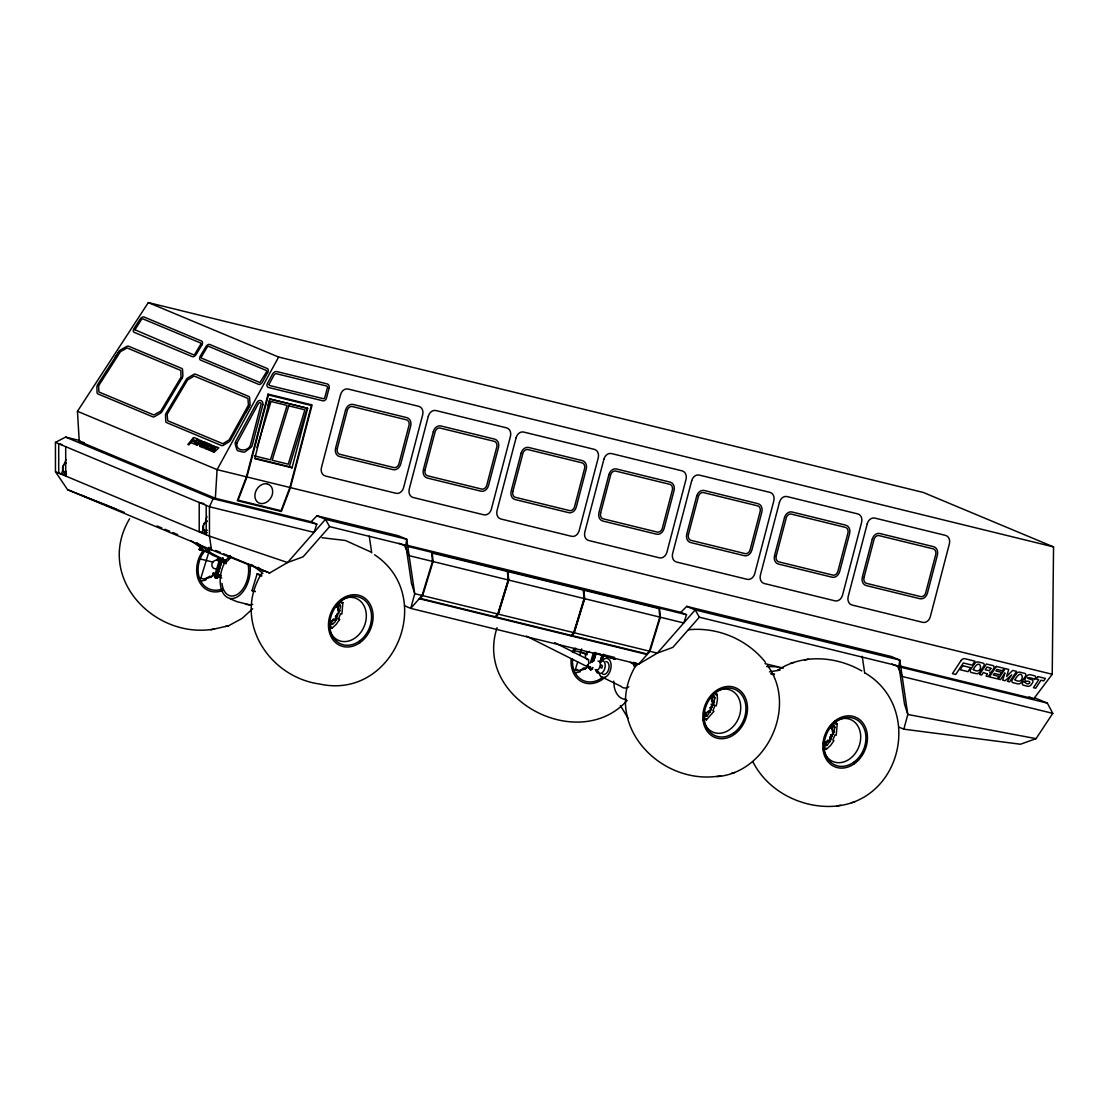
<?xml version="1.0" encoding="UTF-8"?>
<svg xmlns="http://www.w3.org/2000/svg" width="1109" height="1109" viewBox="0 0 1109 1109"><rect width="100%" height="100%" fill="white"/><g stroke="black" fill="none" stroke-linecap="round" stroke-linejoin="round"><path stroke-width="1.5" d="M900.3 666.107L1033.74 698.795L1052.219 674.258L1053.55 546.903L923.229 492.438L148.315 302.591L77.464 411.3L79.238 441.41L215.354 498.288L311.13 521.757L316.814 524.127L314.041 532.375L209.449 506.758L55.45 442.394L55.464 471.769L67.594 489.693L211.5 549.828L269.626 573.006L287.591 562.526L303.131 556.801L329.609 526.623L405.852 545.295L411.467 583.348L414.738 593.675L410.76 608.384L638.618 664.208L657.318 653.104L672.844 647.379L699.322 617.2L898.914 666.093L904.528 704.146L907.8 714.473L903.821 729.181L899.08 727.199M215.354 498.288L217.101 469.648L278.636 357.056L1053.55 546.903M212.831 447.828C213.787 446.899 217.794 448.355 214.092 445.929A1.469 0.873 -54.5 0 0 213.593 445.998L213.164 446.262A2.052 1.22 -54.5 0 0 212.609 446.802L211.667 448.854M405.852 545.295L406.698 539.251L398.2 535.702L316.98 515.796L311.13 521.757M898.914 666.093L899.759 660.049L891.276 656.5L686.693 606.373L680.857 612.334L407.294 545.323M329.345 621.65L329.512 622.828L330.773 622.925M331.134 622.593L330.759 621.719L331.203 622.44M338.176 605.999L337.469 605.542L337.94 606.332M338.883 613.332L340.532 606.138L339.659 603.851L336.471 604.821M497.054 627.722C473.391 699.363 578.676 754.217 627.098 700.472M705.407 714.446L705.061 713.531L705.698 714.113M711.437 697.464L711.424 696.646M711.507 697.284L711.41 696.549M711.548 701.761L711.95 697.02M712.533 697.603L711.784 697.381L712.214 698.185M711.382 706.433L711.701 707.223M711.437 704.617L713.267 705.061L714.931 697.866L714.057 695.579L711.091 696.327L710.564 698.046M832.568 726.672L831.14 727.975M831.875 735.988L831.487 736.889M833.247 734.449L834.897 727.254L834.023 724.967L831.071 725.716M269.931 398.99L254.751 458.682L292.027 467.818L307.637 408.292L269.931 398.99L267.948 405.492M65.75 475.581L61.563 473.82L62.548 470.604M64.502 464.186L65.986 459.362M206.246 534.288L202.06 532.542L203.529 527.718M205.498 521.299L206.967 516.475M208.783 552.268L200.771 578.468A18.881 15.041 -67.3 0 0 216.227 572.577M219.859 574.767L213.178 573.131L212.803 574.351L221.758 578.094M226.139 563.76L217.184 560.017L217.558 558.797L225.903 560.849M219.36 560.142L215.34 573.284L221.287 575.765M215.34 577.872L215.839 576.832L215.34 577.872L216.56 578.26L216.865 577.262L218.126 577.484L214.578 576.611C214.411 572.549 216.768 581.144 218.57 576.015M221.051 559.186L216.089 575.405L215.035 575.141L216.283 575.363M216.782 573.727L221.287 558.991M222.729 558.104L217.322 575.793L218.099 576.125L217.655 577.595L215.645 576.874M216.56 578.26L216.865 577.262M217.516 575.751L222.964 557.91M256.886 447.648L270.998 401.486L287.092 405.423L270.457 459.833L254.363 455.882M229.147 558.908L230.145 555.664M292.027 467.818L289.324 466.695L307.221 408.126M255.195 591.652L252.02 590.584L257.122 573.908L261.918 575.086M575.169 670.196L577.664 662.004M579.674 655.461L581.671 648.904M587.881 664.721L587.507 665.941L590.487 667.188M592.941 667.521L592.012 669.101L588.948 668.131L589.392 666.648L590.459 666.911M590.251 663.154L593.26 653.312M589.711 669.379C589.808 666.648 590.376 671.971 591.43 668.727L592.469 667.632M591.929 662.128L594.854 652.549M592.123 662.045L595.076 652.411M590.931 669.767L591.43 668.727M593.62 660.964L596.046 653.049M593.828 660.881L595.783 654.49M596.06 671.097C597.931 667.188 594.521 673.149 598.527 671.707L596.531 670.987M596.808 672.345L597.307 671.319L598.347 671.749L598.042 672.747L596.808 672.345L598.042 672.747M600.011 661.907L601.951 655.53M597.002 672.304L597.307 671.319M600.177 661.921L602.118 655.585M601.258 662.239L603.712 654.199M601.91 660.659L603.379 655.876M329.872 623.106L330.69 625.019L334.668 622.482L336.956 617.879L335.362 616.854M680.857 612.334L686.54 614.719L683.754 622.967L409.124 555.678L404.591 545.642L398.907 543.258M704.27 714.834L705.074 716.747L707.334 715.79L711.34 709.608M823.835 742.462L825.054 746.135L827.3 745.179L831.32 738.996L829.726 737.984M200.23 546.765L199.052 549.51L207.314 551.755L209.144 547.208M199.052 549.51L208.797 552.532L210.627 547.985M634.972 663.03L633.78 665.927L635.263 666.675M129.587 518.776C94.639 577.512 154.719 639.851 214.522 628.969M261.377 573.866C232.557 621.317 269.113 677.183 319.725 684.031C394 700.5 437.098 596.254 374.551 554.763M635.776 665.58C600.828 724.316 660.909 786.655 720.711 775.773M831.805 736.307L829.989 737M200.549 550.203L201.741 547.444M316.814 524.127L213.108 498.731L209.449 506.758L209.462 536.132L211.5 549.828M212.678 449.755L211.611 448.812M245.824 412.506L249.705 405.409M600.357 666.329L601.591 664.998L602.506 666.079L601.84 668.089L600.219 667.41M114.92 357.791L119.384 350.943M903.821 729.181L1020.446 744.236L1036.056 738.649L1052.774 713.364L1047.353 703.12L1034.669 697.811M204.86 550.813L201.977 554.916A25.188 20.059 -67.3 0 0 201.242 581.892A25.188 20.059 -67.3 0 0 222.41 588.962M338.12 606.124L336.526 606.748M331.979 620.943L333.365 618.961M331.009 622.717L330.953 620.777M340.657 601.73L342.847 602.631L341.891 614.081L340.629 613.762L338.481 618.85L339.576 619.543L336.207 624.353L332.021 628.165L329.83 627.25M711.008 706.974L711.826 707.168M830.835 725.938L830.683 727.684M831.209 726.963L831.306 725.896M826.344 742.06L827.744 740.077M825.373 743.834L825.664 742.323L824.528 741.838M213.372 452.056L216.505 446.913L218.792 447.87L214.037 452.333L213.191 451.959M495.21 617.311L498.038 614.095L508.463 580.007L507.575 570.872M571.163 635.914L573.991 632.698L584.415 598.624L583.528 589.475M711.756 698.809L712.546 696.216L711.326 695.911L710.522 698.518M703.508 713.323L704.52 712.172M831.722 728.197L832.512 725.605L831.293 725.3L830.281 726.45L830.502 727.906M212.72 449.921C211.722 448.66 208.229 450.268 211.597 451.308A1.428 0.846 -54.5 0 0 212.207 451.266L212.637 451.016A2.038 1.206 -54.5 0 0 213.191 450.462L214.203 448.632L212.873 447.87M213.801 574.587L210.668 577.442L210.1 576.125L205.72 578.496L205.941 579.993L201.006 581.116M252.7 608.744L241.984 618.503L228.551 625.767L210.752 629.829M337.344 615.55L335.833 616.063M582.877 668.256L585.053 669.171L588.2 666.315M712.435 697.963L711.437 698.601M704.284 712.588L703.758 714.307L705.172 714.653M704.631 714.251L706.364 712.671M703.674 717.662L706.419 719.893L713.974 711.271L712.879 710.578L715.028 705.49L716.289 705.795L717.398 700.029L717.232 694.359L715.055 693.458M831.14 727.157L831.445 726.215M831.14 735.988L831.875 736.154M825.595 743.612L824.334 744.236M824.209 748.367L826.385 749.282L830.572 745.47L833.94 740.673L832.845 739.966L834.994 734.879L836.255 735.198L837.212 723.761L835.022 722.846M337.136 615.703L336.706 614.982L337.496 615.038M329.9 620.86L330.704 620.68M777.257 670.474C802.417 653.548 836.311 656.168 861.818 670.945M711.534 707.431L710.231 707.792M702.94 720.157L705.851 718.577L706.419 719.893M716.941 776.633C767.317 772.793 797.676 705.879 767.47 665.539M825.498 743.709L824.957 743.044L825.761 743.238M822.906 749.545L825.831 747.965L826.385 749.282M753.011 761.98C768.246 792.2 803.692 809.418 836.921 806.021C903.086 798.591 921.829 707.029 865.505 673.232M55.45 442.394L65.625 437.085L80.056 440.62M589.406 651.44L586.966 652.522L585.455 654.851L585.427 657.568L586.911 659.605M342.847 602.631L341.517 603.144L340.629 599.927M715.915 694.872L717.232 694.359M837.212 723.761L835.881 724.26L834.994 721.058M588.948 668.131L592.483 668.99M225.307 626.502L228.551 625.767M577.692 669.545L573.644 669.864M575.405 672.844L580.34 671.721L580.118 670.224L584.498 667.854L585.053 669.171M790.675 663.196L793.933 662.461M804.704 660.007L808.475 659.148M731.496 773.32L734.754 772.585M836.921 806.021L840.691 805.176M851.476 802.708L854.72 801.973M769.521 671.86L780.071 670.086M688.509 629.76C717.523 626.779 747.341 639.436 765.446 662.281M200.84 444.362L203.072 441.632L200.854 440.384L196.958 445.194L198.553 444.349L199.675 444.834L199.634 446.317L200.715 444.279M771.351 674.217L774.484 673.995M766.638 666.481L777.797 666.842M321.998 537.713L345.453 540.499L371.141 552.116M199.26 578.136L201.242 578.288M214.578 576.611L215.839 576.832M1036.056 738.649L907.8 714.473L899.759 660.049L695.191 609.922L686.693 606.373M270.346 399.157L307.637 408.292M255.264 458.35L289.324 466.695M1052.219 674.258L217.101 469.648L77.464 411.3M79.238 441.41L84.284 442.643M61.91 444.543L58.708 443.752L58.722 473.127L61.563 473.82M407.765 546.418L686.54 614.719M899.33 666.856L1047.353 703.12M204.001 503.652L199.204 502.474L199.218 531.849L202.06 532.542M1052.774 713.364L902.185 676.476L897.652 666.44L891.969 664.055M764.947 663.626L783.342 668.131M419.257 598.708L647.129 654.532M217.184 560.017L220.525 560.835M604.557 654.948L614.58 657.415M218.376 560.752L215.95 560.156L213.51 561.237L211.985 563.566L211.958 566.269L213.455 568.307L215.881 568.903M614.206 658.621L594.868 652.854M614.927 659.162L598.222 653.534M199.759 558.853L212.803 562.055M574.143 650.581L587.188 653.783M336.928 604.183L338.148 604.488L338.37 605.93L337.358 607.08L336.138 606.789M596.503 669.628L597.571 669.878M252.02 590.584L255.222 591.374M712.851 704.575L714.113 704.894M830.599 734.615L831.819 734.92L832.041 736.362L831.029 737.513L829.809 737.222M335.445 616.105L336.665 616.396L337.455 613.804M709.829 707.833L711.063 708.124L712.061 706.974L711.853 705.532M330.122 620.444L331.341 620.749L331.563 622.191L330.551 623.341L329.331 623.05L329.11 621.594M824.486 741.561L825.706 741.866L825.928 743.321L824.916 744.458L823.696 744.167L823.474 742.711M703.716 714.778L704.936 715.069L705.948 713.919L705.74 712.477M249.969 604.862L237.146 601.73L229.702 598.61M603.767 655.932L615.162 659.037M226.291 560.586L212.983 555.373L204.597 550.314M589.891 669.337L591.125 669.725M215.035 575.141L218.099 576.125M215.534 577.831L216.754 578.219M86.308 497.262L124.416 512.469M67.594 489.693L116.098 509.073M148.315 302.591L278.636 357.056M1029.013 696.812L1033.74 698.795M770.838 673.607L774.013 674.924M834.897 727.254L832.72 726.34L832.318 731.094L834.509 731.995M316.98 515.796L325.478 519.345L406.698 539.251L414.738 593.675L657.318 653.104L695.191 609.922L699.322 617.2M830.433 741.616L828.257 740.701L825.124 744.264L827.3 745.179M635.499 662.891L638.618 664.208L649.957 651.302L660.368 617.228L659.495 608.092M714.931 697.866L712.74 696.951L712.352 701.692L714.529 702.607M711.091 704.146L713.267 705.061M65.625 437.085L213.108 498.731M580.672 652.175L586.994 654.823M598.001 661.089L599.609 661.754L600.385 663.917L600.011 666.745L598.638 669.143L596.794 670.21L595.173 669.531M587.271 659.19L588.519 659.703L588.824 663.542L586.342 666.232L526.401 636.122M710.467 712.214L708.277 711.299L705.144 714.875L707.334 715.79M590.196 668.339L589.42 668.02L590.016 668.38M591.236 668.782L592.012 669.101M404.494 605.764L410.76 608.384L422.085 595.478L432.51 561.404L431.623 552.268M55.464 471.769L209.462 536.132L287.591 562.526L325.478 519.345L329.609 526.623M157.007 525.943L161.775 527.939M164.936 529.256L169.705 531.253M172.879 532.57L177.634 534.566M215.7 550.466L220.455 552.462M223.63 553.793L269.626 573.006M81.262 495.155L86.433 497.303M340.532 606.138L338.356 605.223L337.954 609.978L340.144 610.879M217.558 558.797L226.513 562.54M337.386 618.642L339.576 619.543M336.069 620.486L333.878 619.584L330.745 623.147L332.936 624.062M213.178 573.131L220.636 576.25M215.049 576.5L217.655 577.595M831.182 734.851L831.875 736.293M227.054 561.376L211.334 553.128L196.82 542.661M600.773 676.448L620.832 686.263A14.902 8.941 -76.2 0 0 628.817 686.818M257.122 573.908L261.682 576.181M554.694 642.652L588.519 659.703M207.314 551.755L208.797 552.532M630.466 662.42L636.067 665.982M262.916 573.367L251.521 564.55M203.197 549.399L191.316 540.845M633.502 662.309L637.204 665.234M258.272 567.364L263.18 571.371M832.124 725.633L832.568 726.977M712.158 696.244L712.588 696.965M711.465 705.56L711.867 706.641M705.352 712.505L705.781 713.849M337.76 604.516L338.19 605.237M337.067 613.832L337.51 615.176M628.179 718.41L620.375 705.532M331.466 626.848L332.021 628.165M862.22 656.292L864.729 673.302M369.242 536.118L371.709 552.809M613.734 681.148L614.289 687.192A25.757 15.457 -76.2 0 0 626.225 699.349M831.916 726.409L831.986 728.765M206.191 505.399L206.205 534.774M65.694 446.677L65.708 476.052M65.791 471.921A4.561 2.745 -76.2 0 1 64.35 471.977M63.726 471.561A4.561 2.745 -76.2 0 1 63.13 466.556A4.561 2.745 -76.2 0 1 66.304 463.146M66.263 471.394A4.561 2.745 -76.2 0 1 62.534 468.816A4.561 2.745 -76.2 0 1 66.027 463.077M66.138 474A6.155 3.701 -76.2 0 1 63.282 471.089M66.221 473.446A5.6 3.355 -76.2 0 1 64.017 471.921M66.429 474.07A6.155 3.701 -76.2 0 1 64.003 472.392M207.023 530.171A4.561 2.745 -76.2 0 1 203.737 529.575M203.432 528.674A4.561 2.745 -76.2 0 1 206.801 521.868M206.759 530.116A4.561 2.745 -76.2 0 1 203.03 527.537A4.561 2.745 -76.2 0 1 206.524 521.798M206.634 532.722A6.155 3.701 -76.2 0 1 203.779 529.811M206.329 521.493A6.155 3.701 -76.2 0 1 207.328 520.856M206.926 532.791A6.155 3.701 -76.2 0 1 204.07 529.88M206.718 532.168A5.6 3.355 -76.2 0 1 204.125 529.52M267.463 483.857A10.563 8.29 -58 0 0 255.652 491.634A10.563 8.29 -58 0 0 260.144 503.403A10.563 8.29 -58 0 0 271.927 495.695A10.563 8.29 -58 0 0 267.408 483.995M336.568 605.486A9.44 7.527 -67.3 0 1 337.427 615.343A9.44 7.527 -67.3 0 1 329.761 621.539M345.98 597.945A22.776 18.132 -67.3 0 1 365.984 611.738A22.776 18.132 -67.3 0 1 353.203 639.172A22.776 18.132 -67.3 0 1 330.232 631.742M339.631 601.036A22.776 18.132 -67.3 0 1 344.344 598.486M587.16 667.452A18.881 15.041 -67.3 0 1 572.701 669.295M605.181 677.169A26.907 21.431 -67.3 0 1 581.601 681.661A26.907 21.431 -67.3 0 1 571.163 659.19M572.48 652.369A26.907 21.431 -67.3 0 1 573.963 648.418M602.021 677.862A25.188 20.059 -67.3 0 1 572.577 659.079M573.81 652.702A25.188 20.059 -67.3 0 1 575.626 648.1M830.932 726.603A9.44 7.527 -67.3 0 1 831.792 736.459A9.44 7.527 -67.3 0 1 824.126 742.656M833.996 722.153A22.776 18.132 -67.3 0 1 859.018 728.28A22.776 18.132 -67.3 0 1 849.619 758.986A22.776 18.132 -67.3 0 1 824.597 752.859M710.966 697.201A9.44 7.527 -67.3 0 1 711.826 707.057A9.44 7.527 -67.3 0 1 704.146 713.267M716.331 691.309A22.776 18.132 -67.3 0 1 739.661 700.541A22.776 18.132 -67.3 0 1 728.89 730.124A22.776 18.132 -67.3 0 1 704.631 723.47M704.16 722.25A22.776 18.132 -67.3 0 1 703.439 719.63M222.646 590.543A26.907 21.431 -67.3 0 1 199.163 581.407A26.907 21.431 -67.3 0 1 203.086 550.646M599.83 661.505A6.599 3.965 -76.2 0 1 605.043 663.681A6.599 3.965 -76.2 0 1 602.312 672.581A6.599 3.965 -76.2 0 1 597.113 670.404M603.102 659.744A9.829 5.892 -76.2 0 1 610.851 662.988A9.829 5.892 -76.2 0 1 606.803 676.24A9.829 5.892 -76.2 0 1 599.054 672.997M605.861 661.519A6.599 3.965 -76.2 0 1 608.633 669.531A6.599 3.965 -76.2 0 1 602.145 673.676M252.741 604.391A25.757 15.457 -76.2 0 1 245.228 603.795M249.858 564.426A23.885 14.334 -76.2 0 1 239.378 595.436A23.885 14.334 -76.2 0 1 220.982 587.756A23.885 14.334 -76.2 0 1 229.688 555.997M248.042 564.231A21.334 12.809 -76.2 0 1 238.283 593.759A21.334 12.809 -76.2 0 1 221.952 583.223M228.024 560.627A21.334 12.809 -76.2 0 1 231.199 557.203M973.3 669.614C984.612 676.199 981.021 654.698 973.328 669.517M987.315 673.939L986.109 676.088L988.327 676.629L989.949 674.161A1.553 1.22 -57.3 0 0 990.101 672.498L989.852 672.345A1.885 1.483 -57.3 0 0 991.779 671.389L993.609 668.616A2.135 1.677 -57.3 0 0 993.012 665.594L986.428 663.986L979.524 674.48L981.728 675.021L983.364 672.539L987.315 673.939M990.975 668.394L989.283 670.668L985.194 669.767L987.01 666.994L990.975 668.394M1014.957 679.817C1025.867 686.582 1023.371 664.61 1014.971 679.72M1025.201 682.326C1027.766 686.61 1033.838 680.69 1026.019 681.203A2.149 1.677 -57.3 0 1 1025.437 678.195L1026.449 676.656A3.826 2.994 -57.3 0 1 1030.289 674.729L1034.545 675.769A2.135 1.677 -57.3 0 1 1035.127 678.777L1034.628 679.554C1033.034 677.516 1021.375 676.629 1031.911 679.775A2.135 1.677 -57.3 0 1 1032.493 682.797L1031.481 684.336A3.771 2.953 -57.3 0 1 1027.641 686.263L1023.371 685.223A2.149 1.677 -57.3 0 1 1022.789 682.201L1023.302 681.439L1025.201 682.326M98.576 385.89L98.923 391.99L153.874 414.96L160.75 411.134L181.017 377.268L180.85 370.489L127.424 348.06A1.483 0.887 -54.5 0 0 126.773 348.143L120.826 351.428A1.483 0.887 -54.5 0 0 120.188 352.038L98.59 385.821M236.966 443.046C235.177 451.931 248.652 451.945 250.523 444.861L261.128 404.078A1.816 1.456 -73.7 0 0 258.494 403.426L236.966 443.046M167.14 414.392L167.681 420.727L222.909 443.739L229.23 439.788L248.18 405.534A1.483 0.887 -54.5 0 0 248.388 404.73L247.959 398.796A1.483 0.887 -54.5 0 0 247.654 398.297L194.117 376.034L187.532 379.985L167.168 414.239M134.938 329.775L193.562 354.811A1.456 0.873 -54.5 0 0 194.907 354.034L200.687 344.372A1.456 0.873 -54.5 0 0 200.632 343L142.839 318.851A1.705 1.012 -54.5 0 0 141.328 319.683L134.938 329.775M268.988 384.449L269.584 385.516L323.468 398.699A1.469 1.178 -73.7 0 0 324.771 397.715L327.446 387.526A1.469 1.178 -73.7 0 0 326.781 386.057L276.307 373.691A2.786 2.218 -73.7 0 0 274.131 374.87L268.988 384.449M195.544 442.935C200.285 445.485 198.539 436.253 195.544 442.935M201.769 442.394L200.84 443.531L199.578 443.073L200.618 441.798L201.769 442.394M208.201 448.23C212.692 450.85 211.569 441.521 208.201 448.23M194.283 443.6L195.946 444.778A1.428 0.846 -54.5 0 0 196.556 444.737L196.986 444.473A2.038 1.206 -54.5 0 0 197.541 443.919L200.036 440.509L198.359 439.33A1.442 0.859 -54.5 0 0 197.749 439.386L197.319 439.635A2.052 1.22 -54.5 0 0 196.778 440.19L194.283 443.6M206.939 448.895L208.617 450.074A1.428 0.846 -54.5 0 0 209.227 450.018L209.656 449.769A2.038 1.206 -54.5 0 0 210.211 449.214L212.706 445.804L211.029 444.626A1.442 0.859 -54.5 0 0 210.419 444.681L209.989 444.931A2.052 1.22 -54.5 0 0 209.435 445.485L206.939 448.895M337.316 448.396L337.164 449.117A5.115 4.089 -73.7 0 0 339.465 454.219L394.305 467.651A5.115 4.089 -73.7 0 0 398.838 464.241L409.11 424.997A5.115 4.089 -73.7 0 0 406.809 419.909L351.969 406.476A5.115 4.089 -73.7 0 0 347.436 409.886L337.316 448.396M425.094 469.911L424.955 470.632A5.115 4.089 -73.7 0 0 427.256 475.719L482.096 489.166A5.115 4.089 -73.7 0 0 486.629 485.742L496.901 446.511A5.115 4.089 -73.7 0 0 494.6 441.424L439.76 427.977A5.115 4.089 -73.7 0 0 435.227 431.401L425.094 469.911M512.885 491.412L512.732 492.146A5.115 4.089 -73.7 0 0 515.033 497.234L569.874 510.667A5.115 4.089 -73.7 0 0 574.407 507.257L584.693 468.012A5.115 4.089 -73.7 0 0 582.391 462.924L527.551 449.492A5.115 4.089 -73.7 0 0 523.018 452.902L512.885 491.412M600.676 512.926L600.524 513.647A5.115 4.089 -73.7 0 0 602.825 518.735L657.665 532.181A5.115 4.089 -73.7 0 0 662.198 528.757L672.484 489.526A5.115 4.089 -73.7 0 0 670.169 484.439L615.329 470.992A5.115 4.089 -73.7 0 0 610.796 474.416L600.676 512.926M688.453 534.427L688.315 535.162A5.115 4.089 -73.7 0 0 690.616 540.249L745.456 553.682A5.115 4.089 -73.7 0 0 749.989 550.272L760.261 511.027A5.115 4.089 -73.7 0 0 757.96 505.94L703.12 492.507A5.115 4.089 -73.7 0 0 698.587 495.917L688.453 534.427M776.245 555.942L776.092 556.663A5.115 4.089 -73.7 0 0 778.407 561.75L833.247 575.197A5.115 4.089 -73.7 0 0 837.78 571.773L848.052 532.542A5.115 4.089 -73.7 0 0 845.751 527.454L790.911 514.008A5.115 4.089 -73.7 0 0 786.378 517.432L776.245 555.942M864.036 577.442L863.883 578.177A5.115 4.089 -73.7 0 0 866.184 583.265L921.024 596.697A5.115 4.089 -73.7 0 0 925.558 593.287L935.844 554.043A5.115 4.089 -73.7 0 0 933.542 548.955L878.688 535.522A5.115 4.089 -73.7 0 0 874.169 538.932L864.036 577.442M262.875 404.633L252.214 445.319A3.521 2.814 -73.7 0 1 250.786 447.523L245.408 451.585A3.521 2.814 -73.7 0 1 243.204 452.112L238.269 450.906A2.883 2.301 -73.7 0 1 236.758 449.325L235.288 444.224A2.883 2.301 -73.7 0 1 235.607 441.659L256.678 403.108A4.034 3.23 -73.7 0 1 260.657 400.501A4.034 3.23 -73.7 0 1 262.875 404.633M268.059 394.139L246.406 476.828L237.326 500.7L281.367 511.499L290.433 487.627L312.1 404.924L268.059 394.139M268.433 394.943L246.947 476.967L238.116 500.187L281.062 510.722L289.893 487.489L311.379 405.478L268.433 394.943M329.096 388.122L326.517 397.951A3.646 2.911 -73.7 0 1 322.761 400.779L268.433 387.471A2.675 2.149 -73.7 0 1 267.324 383.617L272.523 374.093A4.963 3.965 -73.7 0 1 277.084 371.64L327.183 383.908A3.646 2.911 -73.7 0 1 329.096 388.122M340.546 394.679L321.458 467.527A7.292 5.822 -73.7 0 0 325.27 475.969L396.065 493.311A7.292 5.822 -73.7 0 0 403.579 487.655L422.668 414.808A7.292 5.822 -73.7 0 0 418.855 406.365L348.06 389.023A7.292 5.822 -73.7 0 0 340.546 394.679M345.537 410.108L335.597 448.05A7.292 5.822 -73.7 0 0 339.423 456.492L393.224 469.675A7.292 5.822 -73.7 0 0 400.737 464.019L410.677 426.064A7.292 5.822 -73.7 0 0 406.864 417.636L353.05 404.452A7.292 5.822 -73.7 0 0 345.537 410.108M428.337 416.194L409.249 489.041A7.292 5.822 -73.7 0 0 413.061 497.47L483.857 514.826A7.292 5.822 -73.7 0 0 491.37 509.156L510.459 436.308A7.292 5.822 -73.7 0 0 506.633 427.88L435.837 410.524A7.292 5.822 -73.7 0 0 428.337 416.194M433.328 431.623L423.388 469.564A7.292 5.822 -73.7 0 0 427.201 478.007L481.015 491.19A7.292 5.822 -73.7 0 0 488.528 485.52L498.468 447.579A7.292 5.822 -73.7 0 0 494.642 439.136L440.841 425.953A7.292 5.822 -73.7 0 0 433.328 431.623M516.115 437.695L497.04 510.542A7.292 5.822 -73.7 0 0 500.852 518.984L571.648 536.326A7.292 5.822 -73.7 0 0 579.161 530.67L598.236 457.823A7.292 5.822 -73.7 0 0 594.424 449.381L523.628 432.039A7.292 5.822 -73.7 0 0 516.115 437.695M521.119 453.124L511.18 491.065A7.292 5.822 -73.7 0 0 514.992 499.507L568.792 512.691A7.292 5.822 -73.7 0 0 576.306 507.035L586.245 469.079A7.292 5.822 -73.7 0 0 582.433 460.651L528.633 447.468A7.292 5.822 -73.7 0 0 521.119 453.124M603.906 459.209L584.817 532.057A7.292 5.822 -73.7 0 0 588.643 540.485L659.439 557.841A7.292 5.822 -73.7 0 0 666.939 552.171L686.027 479.324A7.292 5.822 -73.7 0 0 682.215 470.895L611.419 453.539A7.292 5.822 -73.7 0 0 603.906 459.209M608.91 474.638L598.957 512.58A7.292 5.822 -73.7 0 0 602.783 521.022L656.583 534.205A7.292 5.822 -73.7 0 0 664.097 528.536L674.036 490.594A7.292 5.822 -73.7 0 0 670.224 482.152L616.41 468.968A7.292 5.822 -73.7 0 0 608.91 474.638M691.697 480.71L672.608 553.557A7.292 5.822 -73.7 0 0 676.421 562L747.216 579.342A7.292 5.822 -73.7 0 0 754.73 573.686L773.819 500.838A7.292 5.822 -73.7 0 0 770.006 492.396L699.197 475.054A7.292 5.822 -73.7 0 0 691.697 480.71M696.688 496.139L686.748 534.081A7.292 5.822 -73.7 0 0 690.574 542.523L744.375 555.706A7.292 5.822 -73.7 0 0 751.888 550.05L761.828 512.095A7.292 5.822 -73.7 0 0 758.001 503.666L704.201 490.483A7.292 5.822 -73.7 0 0 696.688 496.139M779.475 502.225L760.4 575.072A7.292 5.822 -73.7 0 0 764.212 583.5L835.008 600.856A7.292 5.822 -73.7 0 0 842.521 595.186L861.61 522.339A7.292 5.822 -73.7 0 0 857.784 513.911L786.988 496.555A7.292 5.822 -73.7 0 0 779.475 502.225M784.479 517.653L774.539 555.595A7.292 5.822 -73.7 0 0 778.352 564.037L832.166 577.221A7.292 5.822 -73.7 0 0 839.665 571.551L849.605 533.609A7.292 5.822 -73.7 0 0 845.793 525.167L791.992 511.984A7.292 5.822 -73.7 0 0 784.479 517.653M867.266 523.725L848.177 596.573A7.292 5.822 -73.7 0 0 852.003 605.015L922.799 622.357A7.292 5.822 -73.7 0 0 930.312 616.701L949.387 543.854A7.292 5.822 -73.7 0 0 945.575 535.411L874.779 518.069A7.292 5.822 -73.7 0 0 867.266 523.725M872.27 539.154L862.331 577.096A7.292 5.822 -73.7 0 0 866.143 585.538L919.943 598.721A7.292 5.822 -73.7 0 0 927.457 593.065L937.396 555.11A7.292 5.822 -73.7 0 0 933.584 546.682L879.784 533.498A7.292 5.822 -73.7 0 0 872.27 539.154M1004.823 673.149L1002.716 680.164L1005.073 680.732L1011.685 674.827L1007.416 681.314L1009.634 681.855L1016.551 671.361L1012.683 670.418L1006.625 676.462L1008.733 669.448L1005.253 668.588L998.336 679.082L1000.554 679.623L1004.823 673.149M288.797 405.852L272.162 460.249L288.257 464.186L304.892 409.789L288.797 405.852M433.078 561.542L422.654 595.616L420.228 598.375L495.335 616.784L497.761 614.026L508.172 579.938L507.354 571.468L432.26 553.072L433.078 561.542M508.74 580.076L498.329 614.164L495.903 616.923L571.287 635.388L573.713 632.629L584.124 598.555L583.306 590.071L507.922 571.606L508.74 580.076M584.693 598.694L574.268 632.768L571.856 635.526L646.963 653.922L649.389 651.163L659.813 617.089L658.996 608.619L583.875 590.21L584.693 598.694M266.465 371.986L259.922 382.55L201.491 358.124A1.456 0.873 -54.5 0 1 201.436 356.765L207.217 347.089A1.456 0.873 -54.5 0 1 208.561 346.313L266.354 370.475A1.705 1.012 -54.5 0 1 266.465 371.986M205.761 444.889L204.014 448.147L207.854 445.763L205.442 448.743L206.122 449.02L210.017 444.21L208.839 443.711L205.9 446.47L207.646 443.212L206.579 442.768L202.684 447.592L205.761 444.889M267.657 372.555L262.459 382.078A3.424 2.038 -54.5 0 1 258.702 384.379L200.479 360.051A3.646 2.163 -54.5 0 1 200.299 356.086L205.886 346.743A3.646 2.163 -54.5 0 1 209.781 344.483L267.352 368.548A3.881 2.315 -54.5 0 1 267.657 372.555M249.414 406.019L230.603 440.051A3.382 2.01 -54.5 0 1 228.801 441.978L223.45 445.236A3.382 2.01 -54.5 0 1 221.537 445.568L166.613 422.612A3.521 2.093 -54.5 0 1 165.74 421.157L165.491 415.487A3.521 2.093 -54.5 0 1 166.184 413.116L186.215 379.625A3.521 2.093 -54.5 0 1 188.073 377.739L193.645 374.509A3.521 2.093 -54.5 0 1 195.572 374.204L248.721 396.412A3.66 2.176 -54.5 0 1 249.608 397.854L250.024 403.662A3.66 2.176 -54.5 0 1 249.414 406.019M182.153 377.933L162.122 411.425A3.521 2.093 -54.5 0 1 160.278 413.31L154.692 416.54A3.521 2.093 -54.5 0 1 152.779 416.832L97.855 393.875A3.382 2.01 -54.5 0 1 97.024 392.406L96.927 386.861A3.382 2.01 -54.5 0 1 97.703 384.504L118.982 351.511A3.66 2.176 -54.5 0 1 120.867 349.682L126.676 346.479A3.66 2.176 -54.5 0 1 128.589 346.216L181.737 368.424A3.521 2.093 -54.5 0 1 182.597 369.879L182.846 375.563A3.521 2.093 -54.5 0 1 182.153 377.933M201.824 345.038L196.238 354.381A3.646 2.163 -54.5 0 1 192.342 356.641L134.12 332.312A3.424 2.038 -54.5 0 1 134.064 328.416L140.053 319.226A3.881 2.315 -54.5 0 1 144.073 317.022L201.644 341.087A3.646 2.163 -54.5 0 1 201.824 345.038M961.004 660.617L952.437 673.648L955.75 674.466L963.319 662.974L972.26 665.164L974.908 661.158L964.844 658.691A3.826 2.994 -57.3 0 0 961.004 660.617M962.792 665.719L960.144 669.725L967.991 671.652L970.638 667.646L962.792 665.719M974.381 663.903L970.722 669.448A2.149 1.677 -57.3 0 0 971.304 672.47L976.197 673.662A3.771 2.953 -57.3 0 0 980.037 671.735L983.697 666.176A2.135 1.677 -57.3 0 0 983.115 663.168L978.221 661.976A3.826 2.994 -57.3 0 0 974.381 663.903M996.339 666.412L989.422 676.906L997.227 678.819L998.862 676.338L993.262 674.979L994.274 673.44L999.874 674.799L1001.496 672.331L995.91 670.959L996.922 669.42L1002.508 670.793L1004.144 668.325L996.339 666.412M1016.024 674.106L1012.365 679.651A2.149 1.677 -57.3 0 0 1012.947 682.673L1017.84 683.865A3.771 2.953 -57.3 0 0 1021.68 681.938L1025.34 676.379A2.135 1.677 -57.3 0 0 1024.758 673.371L1019.864 672.179A3.826 2.994 -57.3 0 0 1016.024 674.106M1037.872 676.587L1036.236 679.055L1038.745 679.665L1033.463 687.691L1035.681 688.232L1040.963 680.219L1043.735 680.898L1045.371 678.417L1037.872 676.587M192.703 438.485L187.865 444.473L188.877 444.889L193.146 439.621L195.863 440.758L197.347 438.914L194.297 437.639A1.442 0.859 -54.5 0 0 193.687 437.681L193.257 437.944A2.052 1.22 -54.5 0 0 192.703 438.485M192.564 440.897L191.067 442.741L193.451 443.739L194.948 441.895L192.564 440.897M203.876 441.632L199.98 446.456L202.351 447.454L203.266 446.317L201.561 445.596L202.143 444.889L203.834 445.61L204.763 444.473L203.058 443.766L203.626 443.059L205.331 443.766L206.246 442.63L203.876 441.632M360.009 642.61A26.907 21.431 -67.3 0 0 363.766 597.391A26.907 21.431 -67.3 0 0 328.555 622.537A26.907 21.431 -67.3 0 0 360.009 642.61M359.302 641.168A25.188 20.059 -67.3 0 0 362.823 598.846A25.188 20.059 -67.3 0 0 329.872 622.385A25.188 20.059 -67.3 0 0 359.302 641.168M854.387 763.727A26.907 21.431 -67.3 0 0 858.13 718.507A26.907 21.431 -67.3 0 0 822.933 743.668A26.907 21.431 -67.3 0 0 854.387 763.727M853.68 762.285A25.188 20.059 -67.3 0 0 857.188 719.963A25.188 20.059 -67.3 0 0 824.237 743.501A25.188 20.059 -67.3 0 0 853.68 762.285M734.408 734.338A26.907 21.431 -67.3 0 0 738.164 689.119A26.907 21.431 -67.3 0 0 702.954 714.265A26.907 21.431 -67.3 0 0 734.408 734.338M733.701 732.897A25.188 20.059 -67.3 0 0 737.208 690.574A25.188 20.059 -67.3 0 0 704.257 714.113A25.188 20.059 -67.3 0 0 733.701 732.897"/></g></svg>
